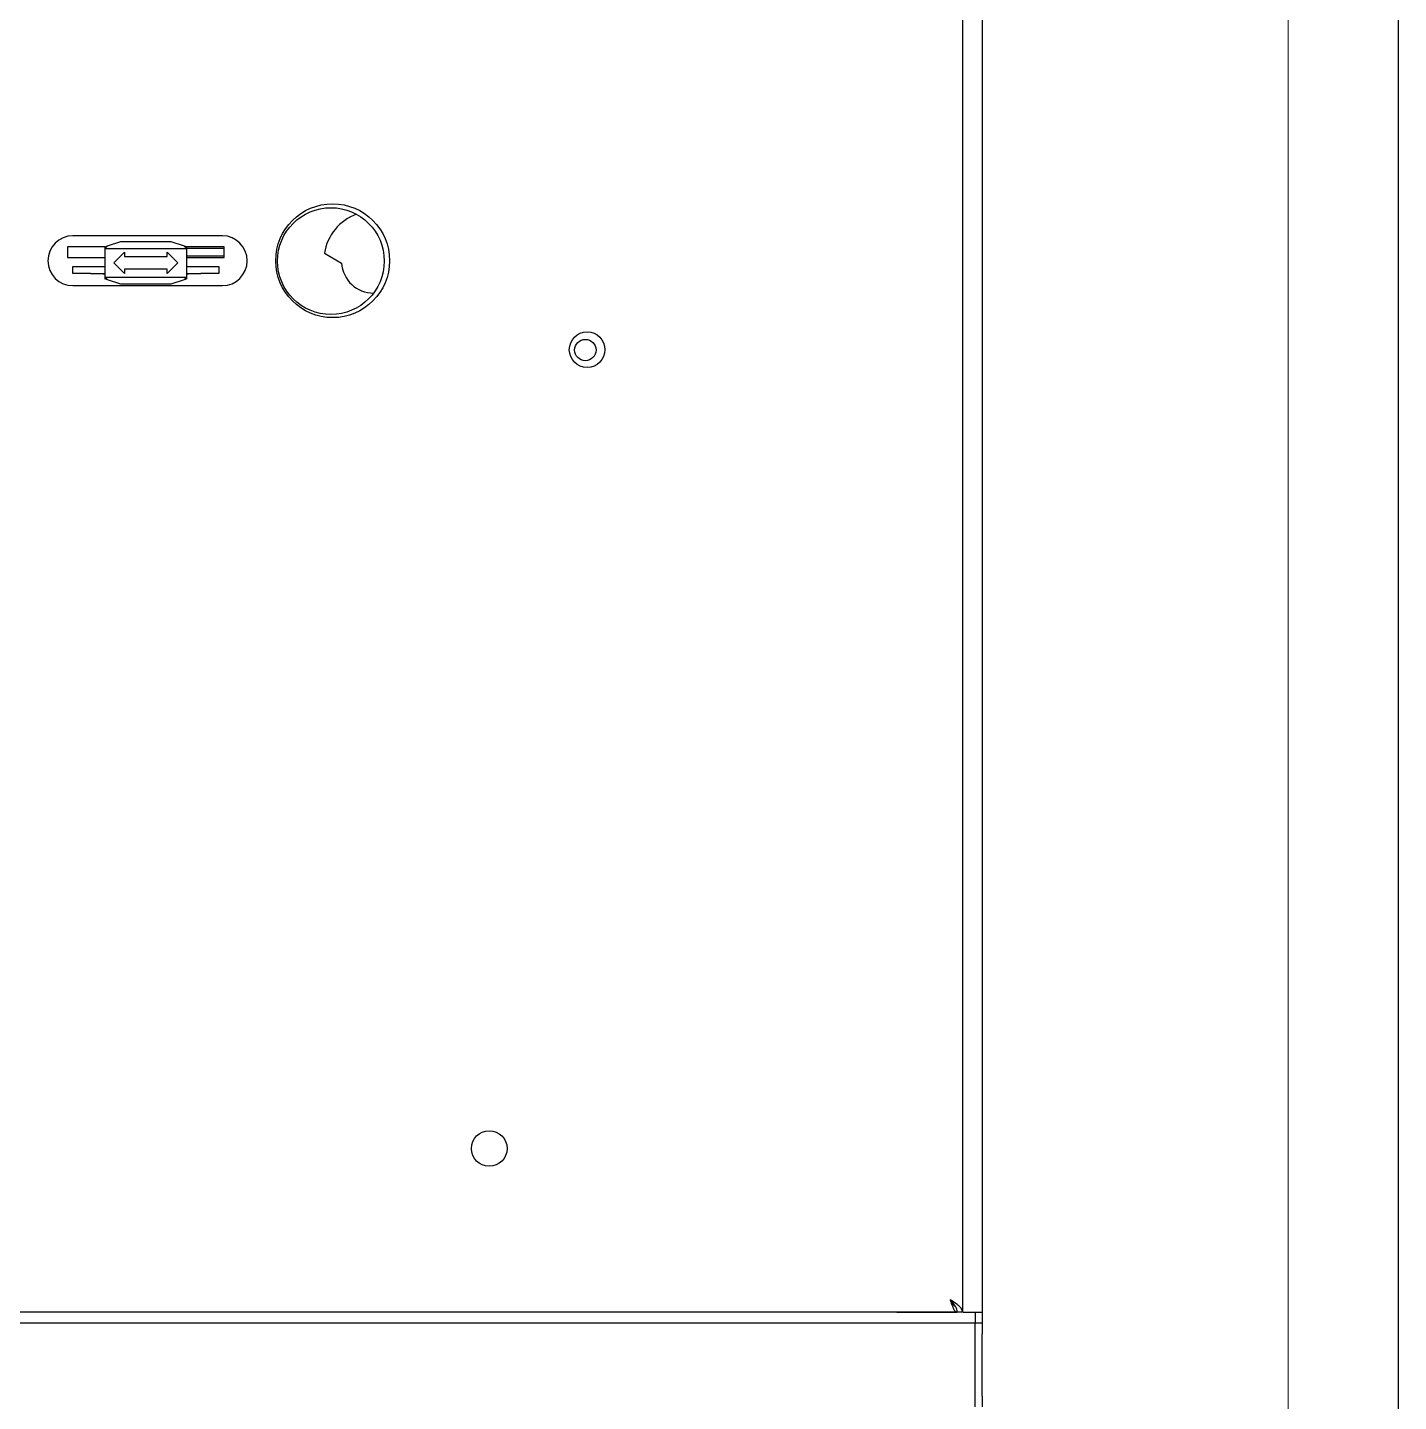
# Model space of a CAD drawing. Extents: x 59521 to 184406, y -1257 to 56672.
# Drawn here: x 63767.1 to 64152.4, y 14729.1 to 15115.3 of the extents above; entities that cross this region are included whole.
import ezdxf

# ---------------------------------------------------------------- set-up
doc = ezdxf.new("R2010")
doc.units = 0
doc.header["$MEASUREMENT"] = 0
doc.layers.get('0').update_dxf_attribs({"linetype": 'CONTINUOUS'})
doc.layers.add('AM_0', color=7, linetype='CONTINUOUS', lineweight=30)
doc.layers.add('CO', color=7, linetype='CONTINUOUS', lineweight=9)

# ---------------------------------------------------------------- blocks, each defined once
blk = doc.blocks.new('hu7888')
at = {"color": 87, "linetype": 'Continuous', "lineweight": 25}
for p, q in [((895.14, 672.4), (895.14, -117.1)), ((889.64, 671), (889.64, -117)), ((681.64, 185.5), (639.64, 185.5)), ((648.64, 182.4), (638.14, 182.4)), ((638.14, 182.4), (638.14, 179.4)), ((648.64, 182.4), (648.64, 181.9)), ((648.64, 181.9), (671.64, 181.9)), ((648.64, 181.9), (648.64, 173.9)), ((649.38, 182.65), (653.14, 183.9)), ((653.14, 183.9), (667.14, 183.9)), ((667.14, 183.9), (670.89, 182.65)), ((682.14, 182.4), (671.64, 182.4)), ((671.64, 181.9), (671.64, 182.4)), ((671.64, 173.9), (671.64, 181.9)), ((682.14, 181.9), (671.64, 181.9)), ((682.14, 179.4), (682.14, 182.4)), ((638.14, 179.4), (648.64, 179.4)), ((654.14, 180.9), (654.14, 179.65)), ((654.14, 179.65), (666.14, 179.65)), ((666.14, 179.65), (666.14, 180.9)), ((671.64, 179.9), (682.14, 179.9)), ((671.64, 179.4), (682.14, 179.4)), ((710.31, 180.61), (715.16, 177.81)), ((639.64, 174.9), (639.64, 176.9)), ((639.64, 176.9), (644.64, 176.9)), ((644.64, 174.9), (639.64, 174.9)), ((644.64, 176.9), (648.64, 176.9)), ((644.64, 174.9), (648.64, 174.9)), ((648.14, 174.9), (648.14, 174.8)), ((648.14, 174.8), (648.64, 174.8)), ((648.64, 173.9), (671.64, 173.9)), ((648.64, 173.9), (648.64, 173.4)), ((654.14, 176.15), (654.14, 174.9)), ((666.14, 176.15), (654.14, 176.15)), ((666.14, 174.9), (666.14, 176.15)), ((671.64, 176.9), (675.64, 176.9)), ((671.64, 174.9), (675.64, 174.9)), ((671.64, 174.8), (672.14, 174.8)), ((671.64, 173.4), (671.64, 173.9)), ((672.14, 174.8), (672.14, 174.9)), ((675.64, 176.9), (680.64, 176.9)), ((680.64, 174.9), (675.64, 174.9)), ((680.64, 176.9), (680.64, 174.9)), ((639.64, 171.5), (681.64, 171.5)), ((653.14, 171.9), (649.38, 173.15)), ((667.14, 171.9), (653.14, 171.9)), ((670.89, 173.15), (667.14, 171.9)), ((888.04, -117), (402.24, -117)), ((871.14, -117.1), (871.14, -117)), ((887.99, -117.1), (871.14, -117.1)), ((888.04, -116.43), (888.04, -117)), ((889.64, -117), (888.14, -117)), ((891.14, -117.1), (889.78, -117.1)), ((895.14, -117.1), (891.14, -117.1)), ((893.14, -117.1), (893.14, -120.1)), ((895.14, -117.1), (895.14, -120.1)), ((893.14, -120.1), (-502.86, -120.1)), ((895.14, -120.1), (893.14, -120.1)), ((893.14, -123.1), (893.14, -120.1)), ((893.14, -140.1), (893.14, -123.1)), ((893.14, -140.6), (893.14, -123.1)), ((895.14, -120.1), (895.14, -123.1)), ((895.14, -140.6), (895.14, -123.1)), ((893.14, -143.6), (893.14, -140.6)), ((895.14, -140.6), (895.14, -143.6))]:
    blk.add_line(p, q, dxfattribs=at)
at = {"color": 87, "linetype": 'Continuous', "lineweight": 25, "flags": 128}
for points in [[(648.64, 182.4), (649.08, 182.55), (649.33, 182.63), (649.38, 182.65)], [(670.89, 182.65), (670.95, 182.63), (671.2, 182.55), (671.64, 182.4)], [(651.14, 177.9), (652.07, 178.83), (653.08, 179.84), (654.14, 180.9)], [(654.14, 174.9), (653.08, 175.96), (652.07, 176.97), (651.14, 177.9)], [(666.14, 180.9), (667.2, 179.84), (668.2, 178.83), (669.14, 177.9)], [(669.14, 177.9), (668.2, 176.97), (667.2, 175.96), (666.14, 174.9)], [(649.38, 173.15), (649.33, 173.17), (649.08, 173.25), (648.64, 173.4)], [(671.64, 173.4), (671.2, 173.25), (670.95, 173.17), (670.89, 173.15)]]:
    blk.add_lwpolyline(points, dxfattribs=at)
at = {"color": 87, "linetype": 'Continuous', "lineweight": 25}
for centre, radius in [((712.64, 178.5), 16), ((712.14, 178.4), 15), ((784.14, 153.5), 5), ((783.64, 153.4), 3), ((756.64, -71), 5)]:
    blk.add_circle(centre, radius, dxfattribs=at)
for centre, radius, start, end in [((724.14, 178.4), 14, 110.0147, 170.9248), ((639.64, 178.5), 7, 90, 270), ((681.64, 178.5), 7, 270, 90), ((724.14, 178.4), 9, 183.749, 270)]:
    blk.add_arc(centre, radius, start, end, dxfattribs=at)
for points, knots in [([(649.38, 182.65), (649.34, 182.61), (649.25, 182.52), (648.84, 182.11), (648.64, 181.9)], [0, 0, 0, 0, 0.49413, 1, 1, 1, 1]), ([(671.64, 181.9), (671.44, 182.1), (671.03, 182.52), (670.94, 182.6), (670.89, 182.65)], [0, 0, 0, 0, 0.494822, 1, 1, 1, 1]), ([(648.64, 173.9), (648.84, 173.7), (649.25, 173.28), (649.34, 173.2), (649.38, 173.15)], [0, 0, 0, 0, 0.494812, 1, 1, 1, 1]), ([(670.89, 173.15), (670.94, 173.19), (671.03, 173.28), (671.43, 173.69), (671.64, 173.9)], [0, 0, 0, 0, 0.494139, 1, 1, 1, 1]), ([(889.64, -117), (889.58, -116.71), (889.48, -116.13), (888.67, -115.25), (887.51, -114.38), (886.6, -113.79), (886.14, -113.5)], [0, 0, 0, 0, 0.250006, 0.500006, 0.750001, 1, 1, 1, 1]), ([(886.14, -113.5), (886.27, -113.72), (886.56, -114.21), (887.02, -114.85), (887.37, -115.26), (887.56, -115.33), (887.6, -115.34)], [0, 0, 0, 0, 0.2745674, 0.6011854, 0.9278913, 1, 1, 1, 1]), ([(886.14, -113.5), (886.28, -113.92), (886.57, -114.75), (887, -115.84), (887.43, -116.64), (887.78, -116.97), (887.98, -116.99), (888.04, -117)], [0, 0, 0, 0, 0.227181, 0.454422, 0.681666, 0.908922, 1, 1, 1, 1]), ([(888.14, -117), (888.11, -116.71), (888.05, -116.13), (887.58, -115.25), (886.92, -114.38), (886.4, -113.79), (886.14, -113.5)], [0, 0, 0, 0, 0.250011, 0.499995, 0.749998, 1, 1, 1, 1])]:
    blk.add_open_spline(points, degree=3, knots=knots, dxfattribs=at)

msp = doc.modelspace()

# ---------------------------------------------------------------- linework, layer by layer
at = {"layer": 'AM_0'}
msp.add_lwpolyline([(64000.367, 13472.528), (64152.367, 13472.528), (64152.367, 16132.528), (64000.367, 16132.528)], dxfattribs=at)
at = {"layer": 'CO'}
msp.add_line((64121.367, 16132.528), (64121.367, 13472.532), dxfattribs=at)

# ---------------------------------------------------------------- block references
msp.add_blockref('hu7888', (63140.229, 14871.228))

doc.saveas('drawing.dxf')
